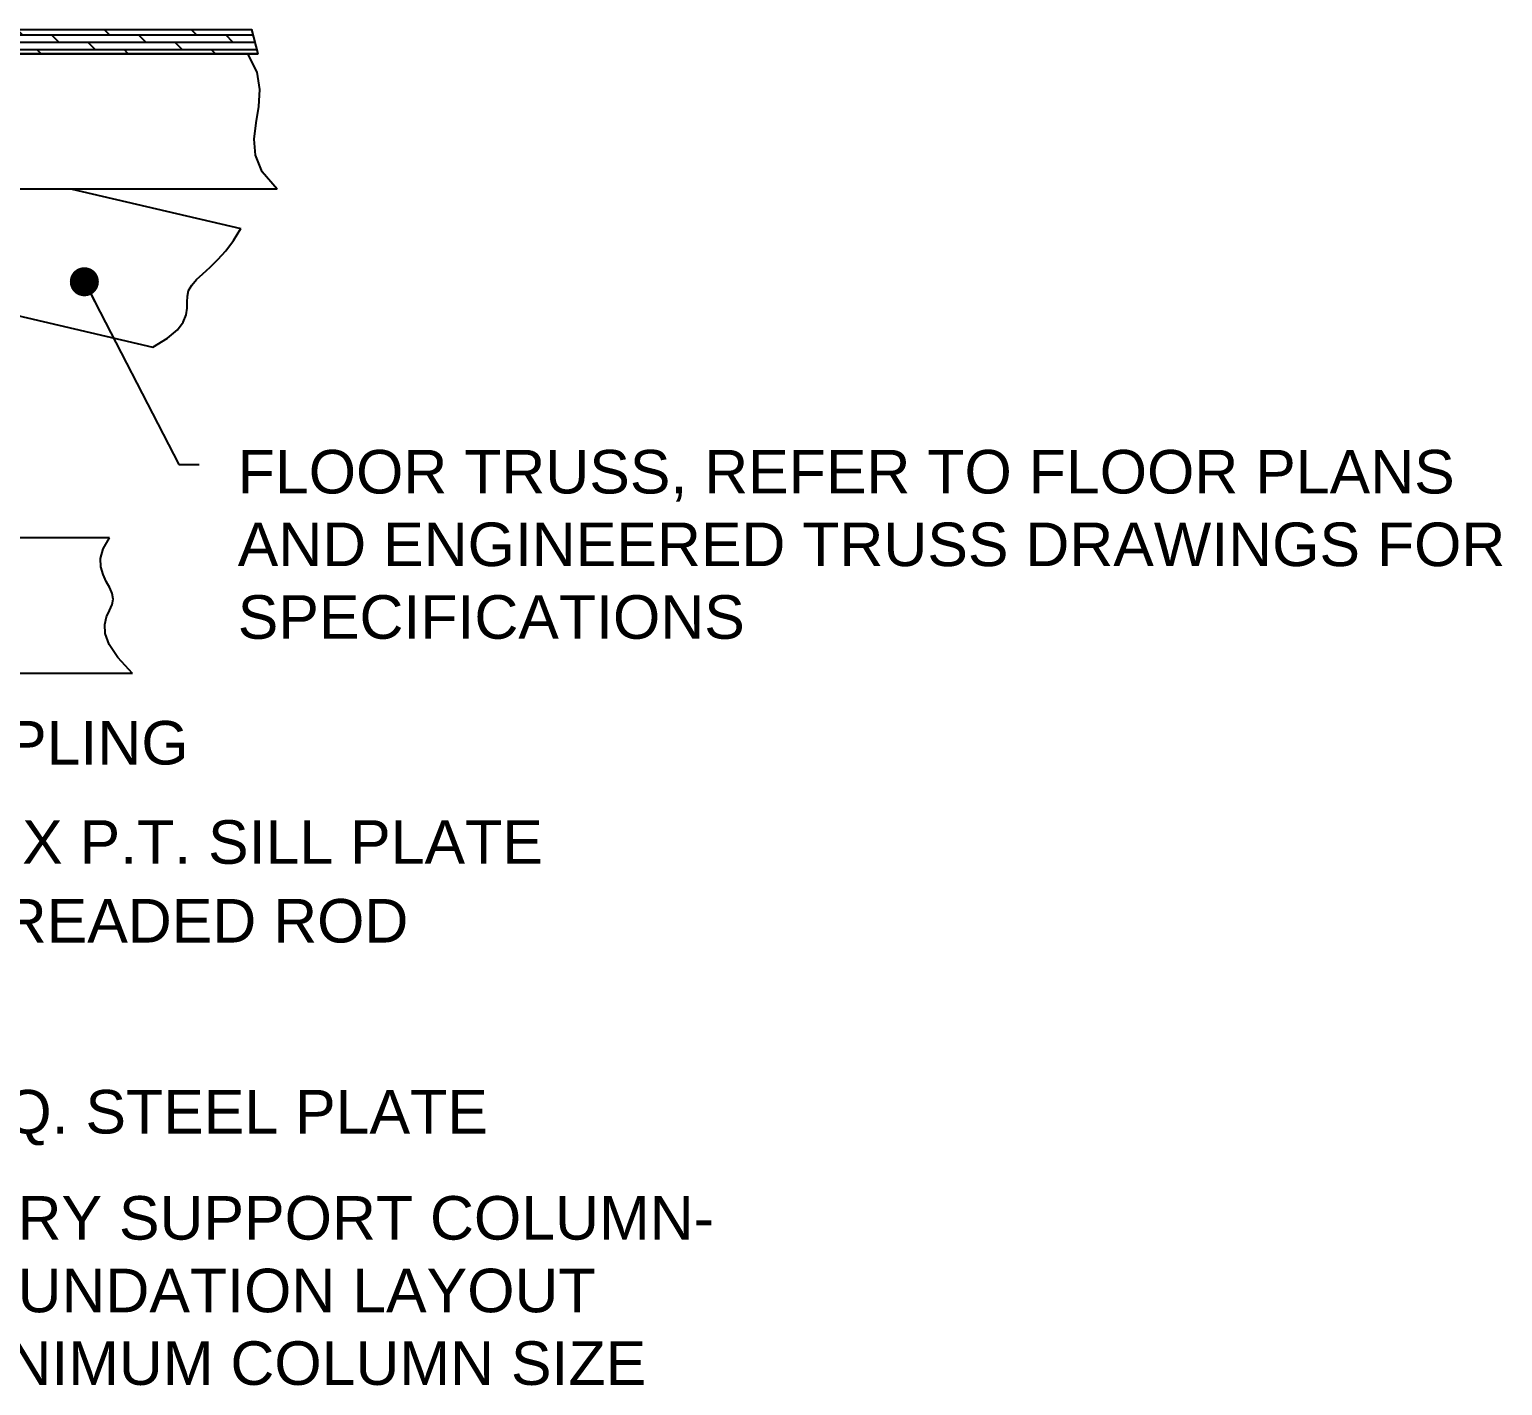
# Model space of a CAD drawing. Header units: inches. Extents: x -1316 to 22433, y -200 to 8737.
# Drawn here: x 1933.68 to 1971.73, y 694.88 to 729.89 of the extents above; entities that cross this region are included whole.
import ezdxf

# ---------------------------------------------------------------- set-up
doc = ezdxf.new("R2010")
doc.units = ezdxf.units.IN
doc.header["$LTSCALE"] = 10
doc.header["$MEASUREMENT"] = 0
doc.layers.get('0').update_dxf_attribs({"linetype": 'CONTINUOUS'})
for name, color, linetype in [('A-', 1, 'CONTINUOUS'), ('S-FLOR', 7, 'CONTINUOUS'), ('S-HATCH', 5, 'CONTINUOUS'), ('S-TXT', 222, 'CONTINUOUS')]:
    doc.layers.add(name, color=color, linetype=linetype)
doc.styles.add('style1', font='arial.ttf')
doc.dimstyles.new('1', dxfattribs={"dimtxt": 1.125, "dimasz": 1.125, "dimexe": 0.18, "dimexo": 1, "dimgap": 1, "dimtad": 0, "dimtih": 1, "dimtoh": 1, "dimdec": 4, "dimrnd": 1, "dimzin": 0, "dimdsep": 46, "dimlunit": 4, "dimtxsty": 'style1', "dimcen": 0.09, "dimadec": 0, "dimazin": 0, "dimtfac": 1, "dimtdec": 4, "dimtix": 1, "dimtofl": 0, "dimtmove": 2, "dimatfit": 3, "dimfxl": 1, "dimtolj": 1, "dimtzin": 0, "dimarcsym": 0})

# ---------------------------------------------------------------- blocks, each defined once
blk = doc.blocks.new('32 IN TOP PLATE')
at = {"layer": 'S-HATCH'}
h = blk.add_hatch(dxfattribs=at)
h.set_pattern_fill('DOLMIT', color=256, scale=0.75, style=0)
h.set_pattern_definition([(180, (1e-13, 0), (0, 0.1875), []), (135, (1e-13, 0), (0.375, 0.375), [0.265165, -0.530331])])
h.paths.add_polyline_path([(20, 1.5), (20, 2.125), (33.735, 2.125), (33.895, 1.5)])
for points in [[(20, 2.125), (33.735, 2.125)], [(20, 1.5), (33.895, 1.5)]]:
    blk.add_lwpolyline(points)
at = {"layer": 'S-FLOR'}
blk.add_lwpolyline([(20, 1.5), (20, 2.125), (33.735, 2.125), (33.895, 1.5)], close=True, dxfattribs=at)
blk = doc.blocks.new('CRLSP WITH POLE')
at = {"layer": 'S-TXT', "char_height": 1.125, "attachment_point": 1, "style": 'style1'}
for s, insert in [('\\A1;2" COUPLING', (22.03433, -1.10427)), ('5/8" CDX P.T. SILL PLATE', (22.36016, -3.66671)), ('\\A1;3/4" THREADED ROD', (22.03433, -5.70032)), ('3"X3" SQ. STEEL PLATE', (21.95285, -10.63095))]:
    blk.add_mtext(s, dxfattribs=dict(at, insert=insert))
at = {"layer": 'S-TXT', "insert": (21.92859, -13.37096), "char_height": 1.125, "width": 23.7874178, "attachment_point": 1, "style": 'style1'}
blk.add_mtext('\\A1;MASONRY SUPPORT COLUMN- SEE FOUNDATION LAYOUT FOR MINIMUM COLUMN SIZE ', dxfattribs=at)
at = {"layer": 'S-TXT', "annotation_type": 0, "has_hookline": 1, "hookline_direction": 0, "text_width": 23.5851}
blk.add_leader([(10.53595, -11.62666), (20.2294, -13.93346), (20.92859, -13.93346)], dimstyle='1', override={"dimgap": 1, "dimtad": 0, "dimldrblk": 'Integral'}, dxfattribs=at)
blk = doc.blocks.new('FLOOR')
at = {"layer": 'S-FLOR'}
for p, q in [((36.7, 0), (6.125, 0)), ((37.457, -3.5), (6.125, -3.5)), ((32.166, -3.5), (36.517, -4.516)), ((24.474, -5.297), (34.247, -7.58)), ((33.132, -12.5), (6.125, -12.5)), ((33.727, -16), (6.125, -16))]:
    blk.add_line(p, q, dxfattribs=at)
at = {"layer": 'S-HATCH'}
for points in [[(37.457, -3.5), (37.074, -3.054), (36.897, -2.624), (36.866, -2.204), (36.916, -1.785), (36.987, -1.363), (37.016, -0.929), (36.941, -0.477), (36.7, 0)], [(34.247, -7.58), (34.628, -7.345), (34.881, -7.13), (35.032, -6.93), (35.108, -6.746), (35.134, -6.574), (35.136, -6.414), (35.14, -6.262), (35.173, -6.118), (35.254, -5.977), (35.38, -5.834), (35.541, -5.682), (35.726, -5.512), (35.926, -5.318), (36.131, -5.093), (36.332, -4.828), (36.517, -4.516)], [(33.727, -16), (33.348, -15.592), (33.123, -15.253), (33.019, -14.971), (33.006, -14.738), (33.052, -14.543), (33.125, -14.375), (33.194, -14.225), (33.227, -14.083), (33.202, -13.939), (33.134, -13.789), (33.046, -13.627), (32.962, -13.45), (32.905, -13.253), (32.898, -13.032), (32.966, -12.782), (33.132, -12.5)]]:
    blk.add_lwpolyline(points, dxfattribs=at)
at = {"layer": 'S-TXT', "insert": (36.441, -10.231), "char_height": 1.125, "attachment_point": 1, "style": 'style1'}
blk.add_mtext('FLOOR TRUSS, REFER TO FLOOR PLANS \\PAND ENGINEERED TRUSS DRAWINGS FOR \\PSPECIFICATIONS', dxfattribs=at)
at = {"layer": 'S-TXT', "annotation_type": 0, "has_hookline": 1, "hookline_direction": 0}
blk.add_leader([(32.479, -5.889), (34.918, -10.606), (35.441, -10.606)], dimstyle='1', override={"dimasz": 0.75, "dimldrblk": 'DOT'}, dxfattribs=at)
blk = doc.blocks.new('*U683')
at = {"layer": 'A-'}
for name, p in [('32 IN TOP PLATE', (5.837, 12.067)), ('CRLSP WITH POLE', (5.837, -2.558)), ('FLOOR', (2.774, 13.567))]:
    blk.add_blockref(name, p, dxfattribs=at)

msp = doc.modelspace()

# ---------------------------------------------------------------- block references
at = {"layer": 'A-'}
msp.add_blockref('*U683', (1899.84725, 715.69895), dxfattribs=at)

doc.saveas('drawing.dxf')
